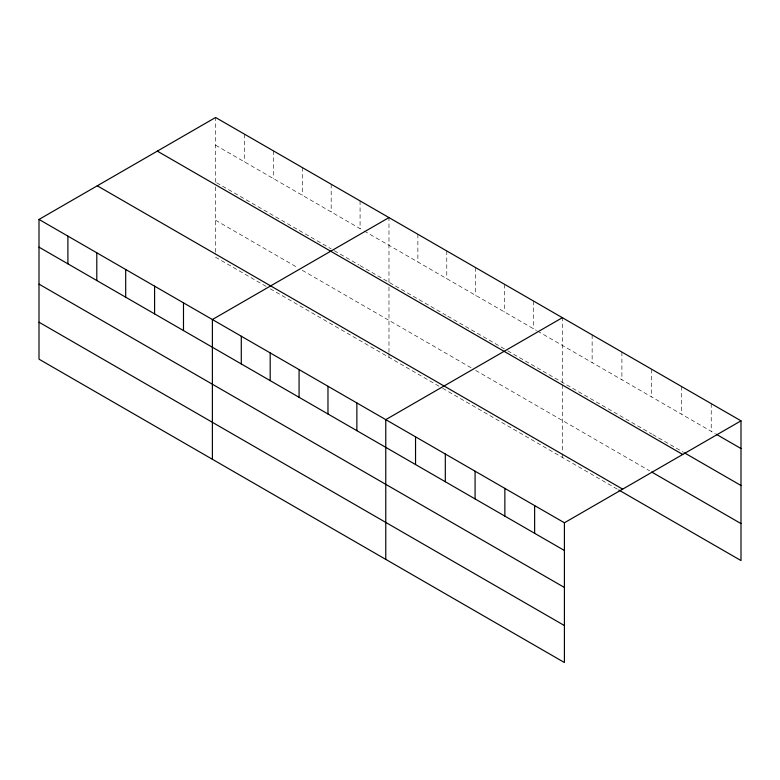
<?xml version="1.0" encoding="UTF-8"?>
<svg xmlns="http://www.w3.org/2000/svg" width="780" height="780" viewBox="0 0 780 780"><rect width="100%" height="100%" fill="white"/><g stroke="black" fill="none" stroke-linecap="round" stroke-linejoin="round"><path stroke-width="0.58" stroke-dasharray="3.9 2.92" d="M215.592 182.169L215.592 117.487M388.976 282.272L388.976 217.591M562.361 382.375L562.361 317.694M215.592 145.197L363.178 230.402M364.211 231.007L536.562 330.505M537.596 331.11L715.338 433.719M216.625 182.764L331.178 248.898M334.279 250.692L359.044 264.985M360.077 265.59L446.774 315.637M447.808 316.231L504.562 349.001M507.663 350.795L651.68 433.943M652.704 434.538L683.504 452.312M215.592 220.252L298.155 267.92M302.279 270.309L473.606 369.213M475.663 370.412L649.623 470.837M266.165 286.416L215.592 257.224L215.592 253.646M270.29 288.805L441.607 387.709M442.64 388.303L617.799 489.43M711.224 403.64L711.224 431.35M681.457 386.451L681.457 414.16M651.68 369.262L651.68 396.971M621.904 352.072L621.904 379.782M592.137 334.883L592.137 362.593M562.361 384.755L562.361 452.654M562.361 453.853L562.361 457.421M533.462 301.002L533.462 328.721M504.562 284.32L504.562 312.039M475.663 267.637L475.663 295.357M446.774 250.955L446.774 278.674M417.875 234.273L417.875 261.982M388.976 287.03L388.976 352.55M388.976 353.75L388.976 357.328M360.077 200.899L360.077 228.618M331.178 184.216L331.178 211.936M302.279 167.534L302.279 195.253M273.39 150.852L273.39 178.571M244.491 134.17L244.491 161.879M215.592 186.927L215.592 252.447"/><path stroke-width="1.17" d="M564.408 587.467L564.408 522.775L39 219.434L39 359.171L564.408 662.512L564.408 587.467L39 284.125M618.823 490.025L741 560.567L741 420.829L215.592 117.487L39 219.434M388.976 217.591L212.384 319.537L212.384 459.274M562.361 317.694L385.769 419.64L385.769 559.377M564.408 522.775L741 420.829M716.362 434.314L741 448.539M684.538 452.907L741 485.511M157.316 151.125L682.724 454.467M651.68 472.027L741 523.594M97.276 185.796L622.684 489.138M39 247.153L564.408 550.495M39 322.208L564.408 625.55M534.632 505.586L534.632 533.306M504.865 488.397L504.865 516.116M475.088 471.208L475.088 498.927M445.312 454.019L445.312 481.738M415.545 436.829L415.545 464.548M356.869 402.958L356.869 430.677M327.971 386.276L327.971 413.995M299.081 369.593L299.081 397.312M270.182 352.911L270.182 380.62M241.283 336.229L241.283 363.938M183.485 302.854L183.485 330.574M154.586 286.172L154.586 313.892M125.697 269.49L125.697 297.209M96.798 252.808L96.798 280.517M67.899 236.125L67.899 263.835"/></g></svg>
